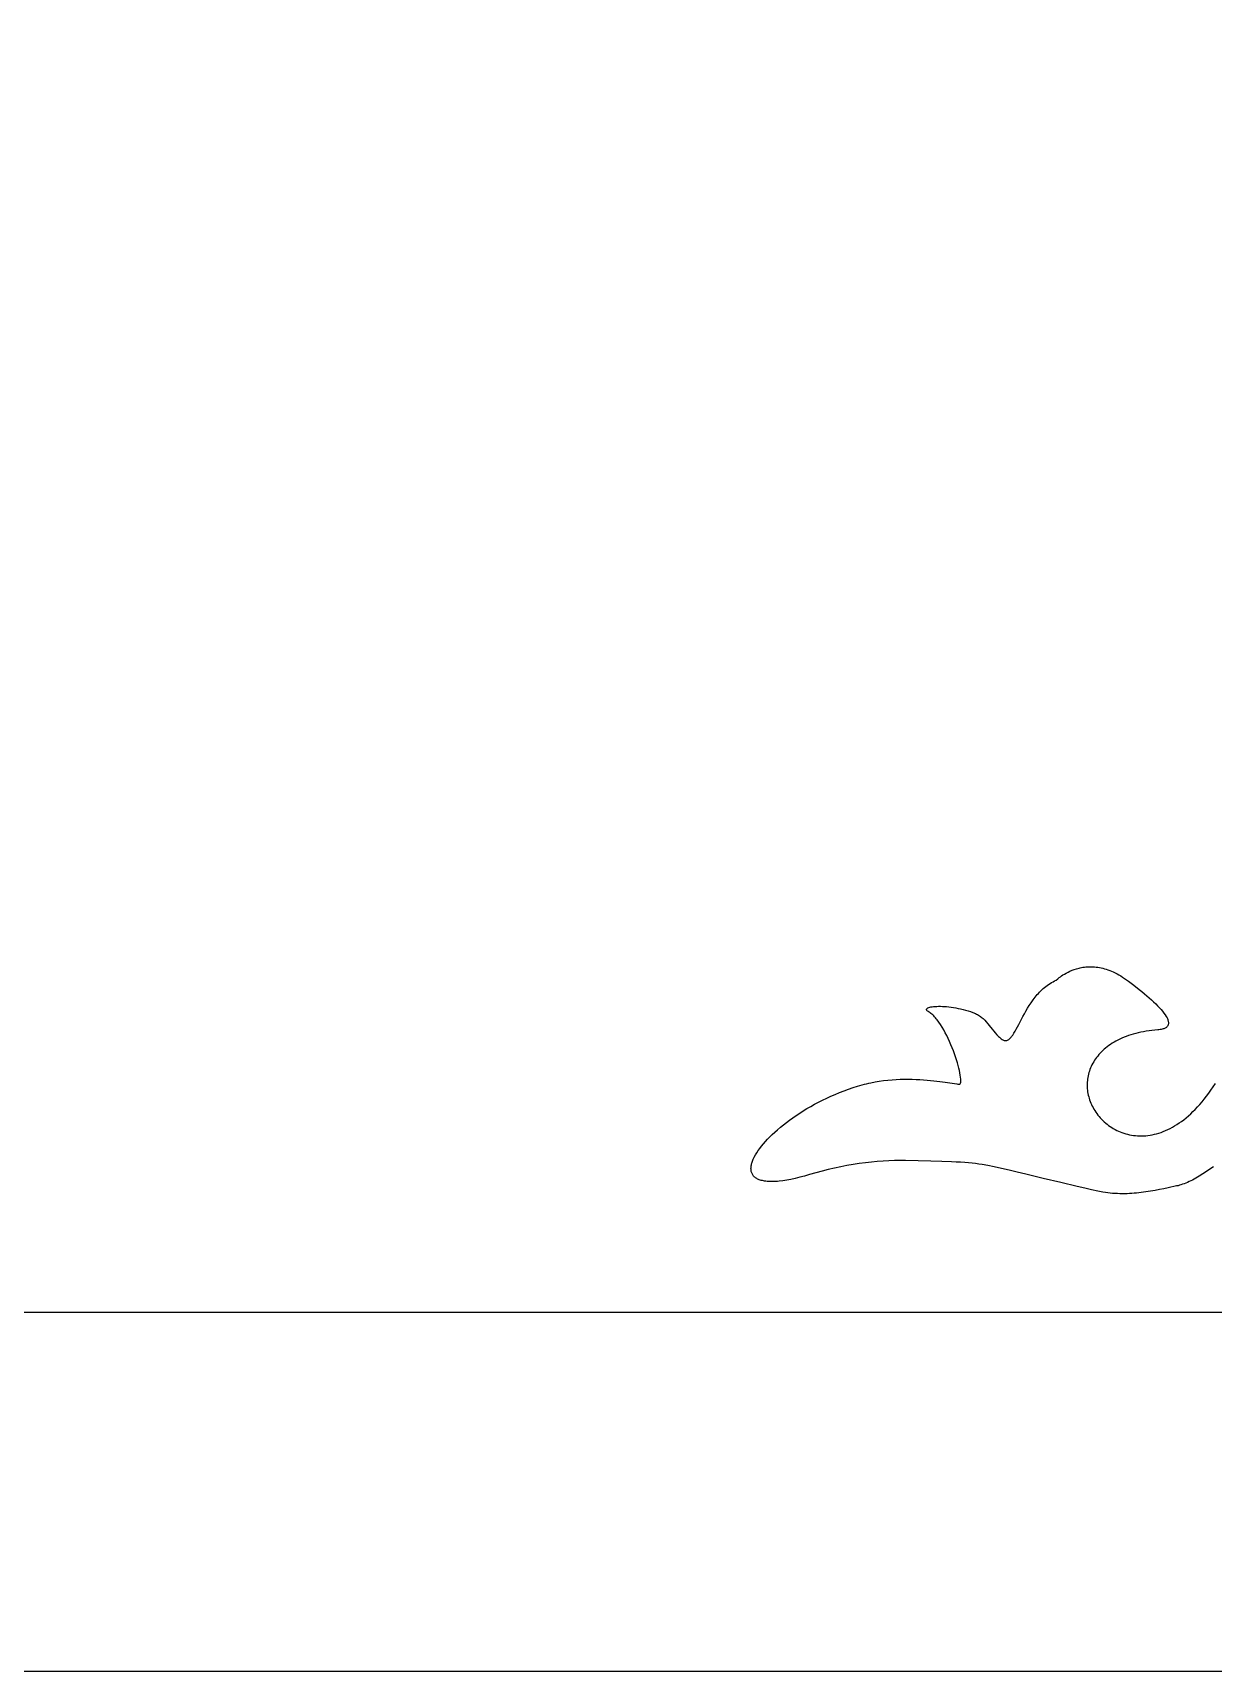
# Model space of a CAD drawing. Extents: x -592 to 638, y 287 to 852.
# Drawn here: x 375 to 506.6, y 287.1 to 469.6 of the extents above; entities that cross this region are included whole.
import ezdxf

# ---------------------------------------------------------------- set-up
doc = ezdxf.new("R2010")
doc.units = 0
doc.layers.add('COUCHE_1', color=18, linetype='CONTINUOUS')
doc.layers.add('LAYER_1', color=174, linetype='CONTINUOUS')

msp = doc.modelspace()

# ---------------------------------------------------------------- linework, layer by layer
at = {"layer": 'COUCHE_1'}
msp.add_lwpolyline([(-591.86, 287.13), (638.14, 287.13), (638.14, 852.13), (-591.86, 852.13)], close=True, dxfattribs=at)
at = {"layer": 'LAYER_1'}
msp.add_lwpolyline([(-551.86, 812.13), (-551.86, 327.13), (598.14, 327.13), (598.14, 812.13)], close=True, dxfattribs=at)
msp.add_lwpolyline([(506.61, 343.32), (506.22, 343.04), (505.83, 342.77), (505.44, 342.51), (505.04, 342.27), (504.66, 342.05), (504.46, 341.94), (504.27, 341.84), (504.08, 341.75), (503.9, 341.66), (503.71, 341.58), (503.53, 341.5), (503.35, 341.43), (503.18, 341.37), (503, 341.31), (502.84, 341.26), (502.67, 341.21), (502.51, 341.18), (501.58, 340.97), (501.1, 340.87), (500.61, 340.77), (500.12, 340.68), (499.61, 340.59), (499.1, 340.51), (498.58, 340.44), (498.05, 340.38), (497.79, 340.36), (497.52, 340.34), (497.26, 340.32), (496.99, 340.31), (496.72, 340.31), (496.46, 340.3), (496.19, 340.31), (495.92, 340.32), (495.65, 340.33), (495.38, 340.35), (495.11, 340.38), (494.84, 340.41), (494.57, 340.45), (494.3, 340.49), (493.72, 340.61), (493.03, 340.75), (492.27, 340.92), (491.43, 341.12), (489.61, 341.55), (487.66, 342.02), (485.71, 342.49), (484.76, 342.71), (483.85, 342.92), (482.99, 343.12), (482.19, 343.29), (481.46, 343.44), (480.83, 343.56), (480.49, 343.62), (480.12, 343.67), (479.74, 343.71), (479.33, 343.75), (478.9, 343.78), (478.44, 343.81), (477.95, 343.84), (477.44, 343.86), (476.34, 343.9), (475.12, 343.93), (472.31, 344), (471.71, 344.01), (471.09, 344), (470.46, 343.98), (469.82, 343.94), (469.16, 343.9), (468.5, 343.83), (467.83, 343.76), (467.15, 343.67), (466.47, 343.56), (465.78, 343.44), (465.08, 343.31), (464.39, 343.17), (463.69, 343.01), (463, 342.84), (462.31, 342.65), (461.62, 342.45), (461.05, 342.28), (460.51, 342.14), (460, 342.02), (459.52, 341.91), (459.06, 341.83), (458.63, 341.76), (458.23, 341.71), (458.04, 341.69), (457.85, 341.68), (457.67, 341.67), (457.5, 341.66), (457.33, 341.66), (457.17, 341.67), (457.02, 341.67), (456.87, 341.68), (456.73, 341.7), (456.6, 341.72), (456.47, 341.74), (456.35, 341.77), (456.23, 341.8), (456.12, 341.83), (456.01, 341.86), (455.91, 341.9), (455.82, 341.95), (455.73, 342), (455.65, 342.05), (455.58, 342.1), (455.51, 342.15), (455.44, 342.21), (455.38, 342.28), (455.33, 342.34), (455.28, 342.41), (455.24, 342.48), (455.2, 342.55), (455.17, 342.63), (455.14, 342.71), (455.12, 342.79), (455.1, 342.88), (455.09, 342.96), (455.09, 343.05), (455.08, 343.14), (455.09, 343.24), (455.1, 343.33), (455.11, 343.43), (455.13, 343.53), (455.15, 343.63), (455.18, 343.73), (455.21, 343.84), (455.25, 343.95), (455.34, 344.17), (455.45, 344.39), (455.58, 344.63), (455.72, 344.87), (455.88, 345.11), (456.06, 345.36), (456.25, 345.61), (456.46, 345.86), (456.69, 346.12), (456.93, 346.38), (457.19, 346.65), (457.46, 346.91), (457.74, 347.18), (458.04, 347.44), (458.36, 347.71), (458.69, 347.98), (459.03, 348.24), (459.38, 348.5), (459.74, 348.77), (460.12, 349.03), (460.51, 349.28), (460.91, 349.54), (461.32, 349.79), (461.74, 350.03), (462.17, 350.27), (462.61, 350.5), (463.07, 350.73), (463.53, 350.96), (463.99, 351.17), (464.47, 351.38), (464.96, 351.58), (465.45, 351.77), (465.95, 351.95), (466.46, 352.13), (466.97, 352.29), (467.49, 352.44), (467.72, 352.51), (467.96, 352.57), (468.2, 352.63), (468.43, 352.68), (468.91, 352.77), (469.38, 352.85), (469.86, 352.91), (470.33, 352.97), (470.8, 353.01), (471.26, 353.04), (471.72, 353.06), (472.18, 353.06), (472.62, 353.07), (473.06, 353.06), (473.49, 353.04), (473.9, 353.02), (474.31, 353), (474.7, 352.97), (475.08, 352.93), (475.44, 352.89), (476.12, 352.81), (476.73, 352.73), (477.25, 352.65), (478.01, 352.54), (478.14, 352.52), (478.23, 352.52), (478.3, 352.52), (478.33, 352.52), (478.34, 352.52), (478.37, 352.54), (478.39, 352.57), (478.42, 352.61), (478.43, 352.66), (478.45, 352.71), (478.46, 352.78), (478.46, 352.84), (478.47, 352.92), (478.46, 353.09), (478.44, 353.29), (478.41, 353.52), (478.37, 353.76), (478.31, 354.02), (478.25, 354.3), (478.17, 354.6), (478.08, 354.9), (477.98, 355.22), (477.88, 355.55), (477.76, 355.89), (477.64, 356.23), (477.5, 356.57), (477.36, 356.91), (477.21, 357.25), (477.06, 357.59), (476.9, 357.92), (476.73, 358.24), (476.56, 358.56), (476.38, 358.86), (476.2, 359.15), (476.02, 359.42), (475.83, 359.67), (475.73, 359.79), (475.63, 359.91), (475.54, 360.02), (475.44, 360.12), (475.34, 360.22), (475.24, 360.31), (475.14, 360.39), (475.05, 360.47), (474.95, 360.54), (474.85, 360.6), (474.76, 360.66), (474.72, 360.69), (474.69, 360.71), (474.67, 360.74), (474.66, 360.77), (474.65, 360.8), (474.64, 360.82), (474.64, 360.85), (474.65, 360.87), (474.66, 360.9), (474.68, 360.92), (474.7, 360.94), (474.73, 360.96), (474.8, 361.01), (474.89, 361.04), (475, 361.08), (475.13, 361.11), (475.27, 361.13), (475.43, 361.15), (475.6, 361.17), (475.78, 361.18), (475.98, 361.19), (476.19, 361.19), (476.41, 361.18), (476.64, 361.17), (476.88, 361.15), (477.12, 361.13), (477.38, 361.1), (477.64, 361.06), (477.9, 361.02), (478.17, 360.96), (478.44, 360.91), (478.72, 360.84), (478.99, 360.76), (479.27, 360.68), (479.54, 360.59), (479.82, 360.48), (480.09, 360.37), (480.21, 360.32), (480.32, 360.26), (480.44, 360.19), (480.54, 360.12), (480.65, 360.05), (480.75, 359.97), (480.85, 359.89), (480.94, 359.81), (481.13, 359.63), (481.3, 359.44), (481.47, 359.24), (481.63, 359.04), (481.96, 358.63), (482.13, 358.42), (482.3, 358.22), (482.47, 358.02), (482.66, 357.84), (482.76, 357.75), (482.86, 357.66), (482.96, 357.57), (483.07, 357.49), (483.14, 357.45), (483.21, 357.41), (483.28, 357.38), (483.35, 357.36), (483.42, 357.36), (483.48, 357.36), (483.55, 357.37), (483.61, 357.38), (483.68, 357.41), (483.74, 357.45), (483.81, 357.49), (483.87, 357.54), (483.93, 357.6), (484, 357.66), (484.06, 357.74), (484.12, 357.81), (484.25, 357.99), (484.38, 358.19), (484.51, 358.41), (484.64, 358.64), (484.92, 359.17), (485.22, 359.74), (485.38, 360.04), (485.55, 360.35), (485.72, 360.66), (485.91, 360.97), (486.1, 361.28), (486.3, 361.59), (486.52, 361.9), (486.75, 362.2), (486.87, 362.34), (486.99, 362.49), (487.11, 362.63), (487.24, 362.77), (487.38, 362.9), (487.51, 363.03), (487.65, 363.16), (487.8, 363.28), (487.95, 363.4), (488.1, 363.52), (488.25, 363.63), (488.41, 363.73), (488.58, 363.83), (488.75, 363.93), (488.92, 364.01), (489.1, 364.1), (489.26, 364.24), (489.44, 364.39), (489.56, 364.48), (489.7, 364.58), (489.85, 364.68), (490.02, 364.78), (490.21, 364.89), (490.41, 365), (490.63, 365.1), (490.86, 365.2), (491.1, 365.29), (491.36, 365.37), (491.64, 365.44), (491.78, 365.48), (491.93, 365.5), (492.07, 365.53), (492.23, 365.55), (492.38, 365.57), (492.54, 365.58), (492.7, 365.59), (492.87, 365.59), (493.03, 365.59), (493.2, 365.58), (493.38, 365.57), (493.55, 365.55), (493.73, 365.53), (493.91, 365.5), (494.1, 365.46), (494.28, 365.42), (494.47, 365.37), (494.66, 365.32), (494.86, 365.25), (495.06, 365.18), (495.26, 365.1), (495.46, 365.01), (495.66, 364.92), (495.87, 364.81), (496.08, 364.7), (496.29, 364.58), (496.5, 364.44), (496.72, 364.3), (496.93, 364.15), (497.15, 363.99), (497.76, 363.53), (498.35, 363.06), (498.64, 362.83), (498.92, 362.59), (499.19, 362.36), (499.45, 362.13), (499.71, 361.91), (499.95, 361.68), (500.18, 361.46), (500.39, 361.25), (500.59, 361.03), (500.78, 360.83), (500.95, 360.63), (501.1, 360.43), (501.23, 360.25), (501.35, 360.06), (501.45, 359.89), (501.49, 359.81), (501.52, 359.73), (501.55, 359.65), (501.57, 359.57), (501.59, 359.49), (501.6, 359.42), (501.61, 359.35), (501.61, 359.28), (501.6, 359.22), (501.59, 359.16), (501.57, 359.1), (501.54, 359.04), (501.51, 358.99), (501.47, 358.94), (501.43, 358.89), (501.37, 358.84), (501.31, 358.8), (501.24, 358.76), (501.17, 358.72), (501.09, 358.69), (501, 358.66), (500.9, 358.64), (500.79, 358.61), (500.68, 358.59), (500.55, 358.58), (500.42, 358.57), (500.09, 358.54), (499.76, 358.5), (499.44, 358.46), (499.13, 358.42), (498.82, 358.36), (498.52, 358.3), (498.23, 358.24), (497.95, 358.17), (497.68, 358.09), (497.41, 358.01), (497.15, 357.93), (496.9, 357.84), (496.65, 357.74), (496.42, 357.64), (496.18, 357.54), (495.96, 357.43), (495.75, 357.31), (495.54, 357.19), (495.34, 357.07), (495.14, 356.94), (494.96, 356.81), (494.78, 356.68), (494.6, 356.54), (494.44, 356.4), (494.28, 356.26), (494.13, 356.11), (493.98, 355.96), (493.85, 355.81), (493.72, 355.65), (493.59, 355.5), (493.48, 355.34), (493.37, 355.17), (493.27, 355.01), (493.17, 354.84), (493.08, 354.67), (493, 354.5), (492.93, 354.33), (492.86, 354.16), (492.8, 353.98), (492.74, 353.8), (492.69, 353.63), (492.65, 353.45), (492.62, 353.27), (492.59, 353.09), (492.57, 352.91), (492.55, 352.73), (492.55, 352.55), (492.54, 352.37), (492.55, 352.19), (492.56, 352.01), (492.58, 351.83), (492.6, 351.65), (492.63, 351.47), (492.67, 351.29), (492.72, 351.11), (492.77, 350.94), (492.82, 350.76), (492.88, 350.59), (492.95, 350.41), (493.03, 350.24), (493.11, 350.07), (493.2, 349.9), (493.29, 349.74), (493.39, 349.57), (493.51, 349.4), (493.62, 349.24), (493.75, 349.07), (493.88, 348.91), (494.01, 348.76), (494.16, 348.61), (494.3, 348.46), (494.45, 348.32), (494.61, 348.18), (494.77, 348.05), (494.94, 347.92), (495.11, 347.8), (495.28, 347.69), (495.46, 347.58), (495.65, 347.47), (495.84, 347.37), (496.03, 347.28), (496.22, 347.2), (496.42, 347.12), (496.63, 347.05), (496.84, 346.99), (497.05, 346.93), (497.26, 346.88), (497.48, 346.84), (497.7, 346.8), (497.92, 346.78), (498.15, 346.76), (498.37, 346.75), (498.61, 346.75), (498.84, 346.76), (499.07, 346.77), (499.31, 346.8), (499.55, 346.83), (499.79, 346.87), (500.04, 346.93), (500.28, 346.99), (500.53, 347.06), (500.78, 347.15), (501.03, 347.24), (501.28, 347.34), (501.53, 347.46), (501.78, 347.58), (502.04, 347.72), (502.29, 347.86), (502.54, 348.02), (502.8, 348.19), (503.06, 348.37), (503.31, 348.56), (503.57, 348.77), (503.82, 348.99), (504.08, 349.22), (504.33, 349.46), (504.59, 349.71), (504.84, 349.98), (505.09, 350.26), (505.35, 350.55), (505.6, 350.86), (505.85, 351.18), (506.1, 351.52), (506.34, 351.86), (506.59, 352.23), (506.84, 352.6)], dxfattribs=at)

doc.saveas('drawing.dxf')
